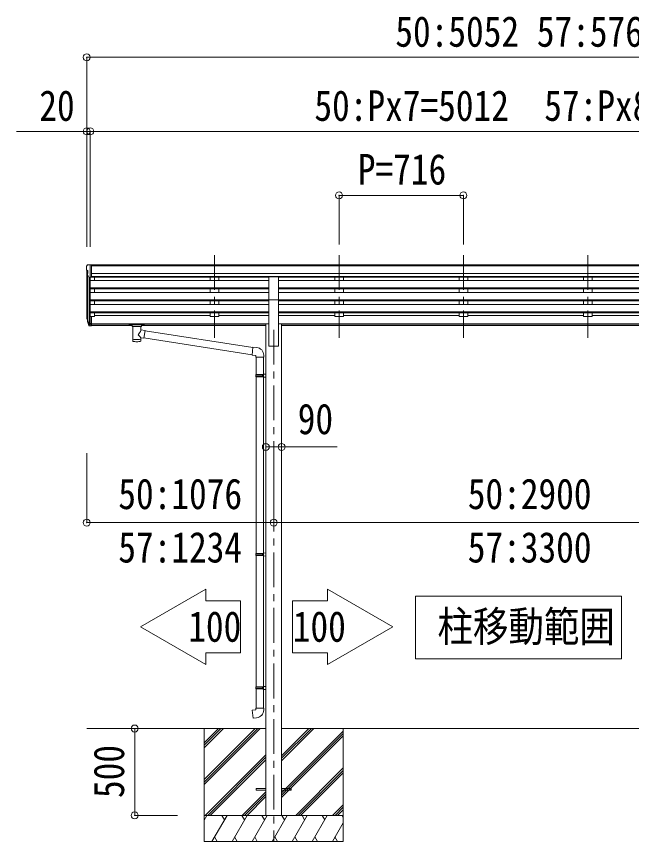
# Model space of a CAD drawing. Units: millimetres, scale not verified. Extents: x -31298 to 11243, y -7760 to 7760.
# Drawn here: x 1556 to 5096, y -5007 to -261 of the extents above; entities that cross this region are included whole.
import ezdxf
from ezdxf.enums import TextEntityAlignment as Align

# ---------------------------------------------------------------- set-up
doc = ezdxf.new("R2010")
doc.units = ezdxf.units.MM
doc.header["$LTSCALE"] = 40
doc.header["$PDMODE"] = 32
doc.header["$PDSIZE"] = 40
doc.linetypes.add('CHAIN1', pattern=[8, 5, -1, 1, -1])
for name, color, linetype, lineweight in [('0-0_0', 7, 'Continuous', 9), ('0-1_本体', 5, 'CHAIN1', 9), ('0-3_ELV2', 4, 'Continuous', 9), ('0-6_OTH_LINE', 6, 'Continuous', 9), ('0-9_OUTLINE', 7, 'Continuous', 9)]:
    doc.layers.add(name, color=color, linetype=linetype, lineweight=lineweight)
doc.styles.add('ＭＳ ゴシック', font='')
doc.styles.get('ＭＳ ゴシック').set_extended_font_data('MS Gothic')

msp = doc.modelspace()

# ---------------------------------------------------------------- linework, layer by layer
at = {"layer": '0-0_0'}
for p, q in [((1960.52, -4357.47), (2991.32, -4357.47)), ((2636.52, -4651.65), (2930.69, -4357.47)), ((2636.52, -4665.79), (2944.84, -4357.47)), ((2636.52, -4679.93), (2958.98, -4357.47)), ((2636.52, -4467.8), (2746.85, -4357.47)), ((2636.52, -4453.66), (2732.7, -4357.47)), ((2636.52, -4439.52), (2718.56, -4357.47)), ((2636.52, -4357.47), (2636.52, -5007.47)), ((3081.72, -4357.47), (5891.32, -4357.47)), ((3081.72, -4543.1), (3267.35, -4357.47)), ((3081.72, -4528.96), (3253.2, -4357.47)), ((3081.72, -4514.82), (3239.06, -4357.47)), ((3436.52, -4357.47), (3436.52, -5007.47)), ((3081.72, -4726.95), (3436.52, -4372.15)), ((3081.72, -4741.09), (3436.52, -4386.29)), ((3083.98, -4752.97), (3436.52, -4400.44)), ((2642.82, -4857.47), (2991.32, -4508.98)), ((2656.97, -4857.47), (2991.32, -4523.13)), ((2671.11, -4857.47), (2991.32, -4537.27)), ((3163.32, -4857.47), (3436.52, -4584.28)), ((3177.47, -4857.47), (3436.52, -4598.43)), ((3191.61, -4857.47), (3436.52, -4612.57)), ((2854.96, -4857.47), (2991.32, -4721.12)), ((2869.1, -4857.47), (2991.32, -4735.26)), ((2883.24, -4857.47), (2991.32, -4749.4)), ((3375.46, -4857.47), (3436.52, -4796.41)), ((3389.6, -4857.47), (3436.52, -4810.56)), ((3403.74, -4857.47), (3436.52, -4824.7)), ((3436.52, -4857.47), (2636.52, -4857.47)), ((2636.52, -4884.98), (2652.39, -4857.47)), ((2681.26, -5007.47), (2767.86, -4857.47)), ((2752.86, -4883.45), (2737.86, -4857.47)), ((2796.73, -5007.47), (2883.33, -4857.47)), ((2868.33, -4883.46), (2853.33, -4857.47)), ((2912.2, -5007.47), (2998.8, -4857.47)), ((2983.8, -4883.45), (2968.8, -4857.47)), ((3027.67, -5007.47), (3114.27, -4857.47)), ((3099.27, -4883.45), (3084.27, -4857.47)), ((3143.14, -5007.47), (3229.74, -4857.47)), ((3214.74, -4883.45), (3199.74, -4857.47)), ((3258.61, -5007.47), (3345.21, -4857.47)), ((3315.21, -4857.47), (3330.21, -4883.45)), ((3430.68, -4857.47), (3436.52, -4867.57)), ((3374.08, -5007.47), (3436.52, -4899.34)), ((2696.26, -4981.49), (2711.26, -5007.47)), ((2811.73, -4981.49), (2826.73, -5007.47)), ((2927.2, -4981.49), (2942.2, -5007.47)), ((3042.67, -4981.49), (3057.67, -5007.47)), ((3158.14, -4981.49), (3173.14, -5007.47)), ((3273.61, -4981.49), (3288.61, -5007.47)), ((3389.08, -4981.49), (3404.08, -5007.47)), ((2636.52, -5007.47), (3436.52, -5007.47))]:
    msp.add_line(p, q, dxfattribs=at)
at = {"layer": '0-1_本体'}
for p, q in [((2696.51, -1633.07), (2696.51, -2110.59)), ((2696.52, -1633.07), (2696.52, -2110.59)), ((3412.51, -1633.07), (3412.51, -2110.59)), ((3412.52, -1633.07), (3412.52, -2110.59)), ((4128.51, -1633.07), (4128.51, -2110.59)), ((4128.52, -1633.07), (4128.52, -2110.59)), ((4844.51, -1633.07), (4844.51, -2110.59)), ((4844.52, -1633.07), (4844.52, -2110.59)), ((3036.52, -2063.91), (3036.52, -5007.47))]:
    msp.add_line(p, q, dxfattribs=at)
at = {"layer": '0-3_ELV2'}
for p, q in [((1958.52, -1698.19), (1958.52, -1698.82)), ((1965.42, -1689.38), (1961.36, -1695.19)), ((1968.52, -1688.82), (1966.18, -1688.96)), ((1968.52, -1688.82), (1987.02, -1688.82)), ((1980.52, -1761.8), (1980.52, -1688.82)), ((1987.02, -1688.82), (1997.02, -1688.9)), ((1987.02, -1760.8), (1987.02, -1688.82)), ((6986.02, -1690.42), (1987.02, -1690.42)), ((6986.02, -1695.64), (1987.02, -1695.64)), ((1997.02, -1690.42), (1997.02, -1688.9)), ((1960.52, -1719.39), (1960.52, -1985.83)), ((1961.05, -1720), (1966.37, -1723.07)), ((1972.89, -1759.99), (1963.89, -1744.39)), ((1965.49, -1747.16), (1965.49, -2012.54)), ((1966.52, -1723.33), (1966.52, -1739.61)), ((6986.02, -1739.17), (1987.02, -1739.17)), ((1974.52, -1761.32), (1974.51, -2030.97)), ((1980.52, -1761.8), (1975.31, -1761.48)), ((1980.52, -1761.8), (1980.51, -1986.2)), ((1980.51, -1780.72), (3009.01, -1780.72)), ((1987.02, -1760.8), (1980.52, -1760.8)), ((6986.02, -1757.02), (1987.02, -1757.02)), ((3009.02, -1760.27), (1987.02, -1760.27)), ((2005.51, -1760.27), (2005.51, -1780.72)), ((2671.51, -1760.27), (2671.51, -1780.72)), ((2721.51, -1760.27), (2721.51, -1780.72)), ((3009.02, -1891.24), (3009.02, -1759.45)), ((3009.02, -1759.45), (3064.02, -1759.45)), ((5909.01, -1780.72), (3064.01, -1780.72)), ((3064.02, -1891.24), (3064.02, -1759.45)), ((5909.02, -1760.27), (3064.02, -1760.27)), ((3387.51, -1760.27), (3387.51, -1780.72)), ((3437.51, -1760.27), (3437.51, -1780.72)), ((4103.51, -1760.27), (4103.51, -1780.72)), ((4153.51, -1760.27), (4153.51, -1780.72)), ((4819.51, -1760.27), (4819.51, -1780.72)), ((4869.51, -1760.27), (4869.51, -1780.72)), ((1980.51, -1822.6), (3009.01, -1822.6)), ((1980.51, -1824.09), (3009.01, -1824.09)), ((1980.51, -1828.41), (3009.01, -1828.41)), ((1980.51, -1849.21), (3009.01, -1849.21)), ((2005.51, -1828.41), (2005.51, -1849.21)), ((2671.51, -1828.41), (2671.51, -1849.21)), ((2721.51, -1828.41), (2721.51, -1849.21)), ((5909.01, -1822.6), (3064.01, -1822.6)), ((5909.01, -1824.09), (3064.01, -1824.09)), ((5909.01, -1828.41), (3064.01, -1828.41)), ((5909.01, -1849.21), (3064.01, -1849.21)), ((3387.51, -1828.41), (3387.51, -1849.21)), ((3437.51, -1828.41), (3437.51, -1849.21)), ((4103.51, -1828.41), (4103.51, -1849.21)), ((4153.51, -1828.41), (4153.51, -1849.21)), ((4819.51, -1828.41), (4819.51, -1849.21)), ((4869.51, -1828.41), (4869.51, -1849.21)), ((1980.51, -1891.09), (3009.01, -1891.09)), ((1980.51, -1892.59), (3009.01, -1892.59)), ((1980.51, -1896.9), (3009.01, -1896.9)), ((2005.51, -1917.7), (2005.51, -1896.9)), ((2671.51, -1896.9), (2671.51, -1917.7)), ((2721.51, -1896.9), (2721.51, -1917.7)), ((3009.02, -1891.24), (3009.02, -2157.47)), ((3009.02, -1891.24), (3064.02, -1891.24)), ((5909.01, -1891.09), (3064.01, -1891.09)), ((5909.01, -1892.59), (3064.01, -1892.59)), ((5909.01, -1896.9), (3064.01, -1896.9)), ((3064.02, -1891.24), (3064.02, -2157.47)), ((3387.51, -1896.9), (3387.51, -1917.7)), ((3437.51, -1896.9), (3437.51, -1917.7)), ((4103.51, -1896.9), (4103.51, -1917.7)), ((4153.51, -1896.9), (4153.51, -1917.7)), ((4819.51, -1896.9), (4819.51, -1917.7)), ((4869.51, -1896.9), (4869.51, -1917.7)), ((1980.51, -1917.7), (3009.01, -1917.7)), ((5909.01, -1917.7), (3064.01, -1917.7)), ((1980.51, -1959.58), (3009.01, -1959.58)), ((1980.51, -1961.08), (3009.01, -1961.08)), ((1980.51, -1965.4), (3009.01, -1965.4)), ((1980.51, -1986.2), (1980.51, -2040.97)), ((1987.01, -1986.2), (1980.51, -1986.2)), ((1987.01, -1986.2), (1987.01, -2040.23)), ((2005.51, -1986.83), (1987.01, -1986.83)), ((2005.51, -1965.4), (2005.51, -1986.83)), ((2005.51, -1981.89), (2671.51, -1981.89)), ((2671.51, -1965.4), (2671.51, -1986.83)), ((2721.51, -1986.83), (2671.51, -1986.83)), ((2721.51, -1965.4), (2721.51, -1986.83)), ((2721.51, -1981.89), (3009.01, -1981.89)), ((5909.01, -1959.58), (3064.01, -1959.58)), ((5909.01, -1961.08), (3064.01, -1961.08)), ((5909.01, -1965.4), (3064.01, -1965.4)), ((3387.51, -1981.89), (3064.01, -1981.89)), ((3387.51, -1965.4), (3387.51, -1986.83)), ((3437.51, -1986.83), (3387.51, -1986.83)), ((3437.51, -1965.4), (3437.51, -1986.83)), ((4103.51, -1981.89), (3437.51, -1981.89)), ((4103.51, -1965.4), (4103.51, -1986.83)), ((4153.51, -1986.83), (4103.51, -1986.83)), ((4153.51, -1965.4), (4153.51, -1986.83)), ((4819.51, -1981.89), (4153.51, -1981.89)), ((4819.51, -1965.4), (4819.51, -1986.83)), ((4869.51, -1986.83), (4819.51, -1986.83)), ((4869.51, -1965.4), (4869.51, -1986.83)), ((5535.51, -1981.89), (4869.51, -1981.89)), ((1961.61, -2000.39), (1965.49, -2008.33)), ((1962.21, -1999.01), (1965.49, -2006.07)), ((1963.92, -2011.66), (1964.26, -2016.07)), ((1964.26, -2016.07), (1973.07, -2039.61)), ((1964.88, -2015.5), (1973.07, -2031.68)), ((1974.08, -2030.55), (1966.33, -2015.15)), ((1980.51, -2031.23), (1975.38, -2031.23)), ((1980.51, -2033.04), (1975.67, -2033.04)), ((1980.51, -2040.97), (1975.67, -2040.97)), ((1987.01, -2026.33), (1980.51, -2026.33)), ((1987.01, -2031.21), (1980.51, -2031.21)), ((1987.01, -2040.23), (1980.51, -2040.23)), ((1987.01, -2028.9), (2991.31, -2028.9)), ((1987.01, -2030.3), (2991.31, -2030.3)), ((2221.01, -2037.99), (1987.01, -2037.99)), ((2991.31, -2037.99), (2275.01, -2037.99)), ((2991.32, -2028.47), (3009.02, -2028.47)), ((2991.32, -2028.47), (2991.32, -4857.47)), ((3081.72, -2028.47), (3064.02, -2028.47)), ((5891.31, -2028.9), (3081.71, -2028.9)), ((5891.31, -2030.3), (3081.71, -2030.3)), ((5891.31, -2037.99), (3081.71, -2037.99)), ((3081.72, -2028.47), (3081.72, -4857.47)), ((3009.02, -2157.47), (3064.02, -2157.47)), ((2936.52, -4702.97), (2936.52, -4711.97)), ((2936.52, -4702.97), (2991.32, -4702.97)), ((2936.52, -4711.97), (2991.32, -4711.97)), ((3081.72, -4702.97), (3136.52, -4702.97)), ((3081.72, -4711.97), (3136.52, -4711.97)), ((3136.52, -4702.97), (3136.52, -4711.97))]:
    msp.add_line(p, q, dxfattribs=at)
for centre, radius, start, end in [((1961.52, -1698.19), 3, 93, 180), ((2160.52, -1698.82), 202, 180, 184.94904), ((1966.24, -1689.96), 1, 93.5, 145), ((1965.42, -1715.63), 6.18, 185.7035, 224.99897), ((1966.49, -1742.89), 3, 94.7167, 210), ((1966.22, -1739.61), 0.3, 274.7167, 0), ((1966.22, -1723.33), 0.3, 0, 60), ((1975.49, -1758.49), 3, 210, 266.5), ((1991.1, -1989.51), 30.41, 187.1552, 198.19734), ((1989.7, -1991.27), 29.53, 186.50806, 197.98144)]:
    msp.add_arc(centre, radius, start, end, dxfattribs=at)
for centre, major_axis, ratio, start_param, end_param in [((2049.17, -1991.7), (-89.06, 1.43), 0.57596, 6.1962358, 6.3678173), ((2048.38, -1985.03), (87.93, 4.42), 0.541684, 3.0659337, 3.2228513), ((1965.23, -2011.66), (1.3, 0), 0.90356, 1.3700892, 3.347195), ((2051.15, -1995.47), (-89.07, 0), 0.90356, 0.2056023, 0.2515348), ((2050.43, -1991.6), (-88.05, 0), 0.90356, 0.2662965, 0.3003836), ((1975.67, -2030.32), (-3, 0), 0.90356, 0.5235988, 1.5707963), ((1975.67, -2038.26), (3, 0), 0.90356, 3.6651914, 4.712389), ((1975.38, -2029.87), (-1.5, 0), 0.90356, 0.5235988, 1.5707963)]:
    msp.add_ellipse(centre, major_axis=major_axis, ratio=ratio, start_param=start_param, end_param=end_param, dxfattribs=at)
at = {"layer": '0-6_OTH_LINE'}
for p, q in [((1960.52, -495.75), (1960.52, -1585.83)), ((1960.52, -495.75), (7012.52, -495.75)), ((1960.52, -922.17), (1556.11, -922.17)), ((1980.51, -922.17), (1980.51, -1585.83)), ((3412.52, -1290.42), (3412.52, -1572.87)), ((3412.52, -1290.42), (4128.52, -1290.42)), ((4128.52, -1290.42), (4128.52, -1572.87)), ((2991.32, -2737.02), (3081.72, -2737.02)), ((1960.52, -3172.45), (1960.52, -2772.45)), ((3036.52, -3172.45), (3036.52, -2772.45)), ((3036.52, -3172.45), (1960.52, -3172.45)), ((5936.52, -3172.45), (3036.52, -3172.45)), ((2236.33, -4357.47), (2483.43, -4357.47)), ((2236.33, -4857.47), (2236.33, -4357.47)), ((2236.33, -4857.47), (2483.43, -4857.47))]:
    msp.add_line(p, q, dxfattribs=at)
at = {"layer": '0-6_OTH_LINE', "lineweight": 18}
msp.add_line((3081.72, -2737.02), (3401.62, -2737.02), dxfattribs=at)
at = {"layer": '0-6_OTH_LINE', "color": 7}
for p, q in [((2645.31, -3555.38), (2645.31, -3622.58)), ((3345.58, -3555.38), (3345.58, -3622.58)), ((3852.97, -3956.38), (3852.97, -3596.38)), ((3852.97, -3596.38), (5037.92, -3596.38)), ((5037.92, -3596.38), (5037.92, -3956.38)), ((2645.31, -3922.18), (2845.71, -3922.18)), ((2645.31, -3922.18), (2645.31, -3989.38)), ((3345.58, -3922.18), (3145.18, -3922.18)), ((3345.58, -3922.18), (3345.58, -3989.38)), ((5037.92, -3956.38), (3852.97, -3956.38))]:
    msp.add_line(p, q, dxfattribs=at)
at = {"layer": '0-6_OTH_LINE'}
msp.add_lwpolyline([(1960.52, -922.17), (1980.51, -922.17), (6992.52, -922.17), (7012.52, -922.17)], dxfattribs=at)
at = {"layer": '0-6_OTH_LINE', "color": 7}
for points in [[(2645.31, -3989.38), (2269.45, -3772.38), (2645.31, -3555.38)], [(3345.58, -3989.38), (3721.44, -3772.38), (3345.58, -3555.38)], [(2645.31, -3622.58), (2845.71, -3622.58), (2845.71, -3922.18)], [(3345.58, -3622.58), (3145.18, -3622.58), (3145.18, -3922.18)]]:
    msp.add_lwpolyline(points, dxfattribs=at)
at = {"layer": '0-6_OTH_LINE'}
for p in [(1960.52, -495.75), (1960.52, -922.17), (1980.51, -922.17), (3412.52, -1290.42), (4128.52, -1290.42), (2991.32, -2737.02), (3081.72, -2737.02), (1960.52, -3172.45), (3036.52, -3172.45), (2236.33, -4357.47), (2236.33, -4857.47)]:
    msp.add_point(p, dxfattribs=at)
at = {"layer": '0-9_OUTLINE'}
for p, q in [((2204.51, -2031.07), (2204.51, -2036.83)), ((2206.51, -2030.41), (2289.51, -2030.41)), ((2206.51, -2032.59), (2289.51, -2032.59)), ((2206.51, -2037.5), (2221.01, -2037.5)), ((2221.01, -2043.14), (2221.01, -2036.59)), ((2275.01, -2043.14), (2275.01, -2036.59)), ((2275.01, -2037.5), (2289.51, -2037.5)), ((2291.51, -2031.07), (2291.51, -2036.83)), ((2225.11, -2044.06), (2225.1, -2129.5)), ((2270.91, -2062.81), (2270.91, -2044.06)), ((2296.13, -2066.71), (2270.91, -2062.8)), ((2296.13, -2066.71), (2289.11, -2111.97)), ((2917.13, -2165.11), (2295.82, -2068.72)), ((2270.93, -2129.5), (2270.91, -2108.83)), ((2270.91, -2109.15), (2289.11, -2111.97)), ((2913.46, -2207.05), (2289.38, -2110.23)), ((2938.13, -2165.07), (2917.29, -2163.25)), ((2933.2, -2220.82), (2979.2, -2220.82)), ((2935.31, -2220.82), (2935.31, -2321.54)), ((2977.31, -2220.82), (2977.31, -2318.98)), ((2979.2, -2220.82), (2979.2, -2209.9)), ((2933.31, -2323.54), (2934.31, -2321.54)), ((2933.31, -2323.54), (2977.31, -2323.54)), ((2933.31, -2323.54), (2933.31, -2331.54)), ((2934.31, -2321.54), (2977.31, -2321.54)), ((2972.84, -2323.54), (2972.41, -2321.54)), ((2975.31, -2319.04), (2991.31, -2318.57)), ((2975.31, -2321.04), (2975.31, -2319.04)), ((2975.31, -2321.04), (2977.31, -2321.04)), ((2991.31, -2318.57), (2991.31, -2336.51)), ((2933.31, -2331.54), (2977.31, -2331.54)), ((2933.31, -2331.54), (2934.31, -2333.54)), ((2934.31, -2333.54), (2977.31, -2333.54)), ((2935.31, -2333.54), (2935.31, -3350.23)), ((2975.31, -2336.04), (2975.31, -2334.04)), ((2975.31, -2336.04), (2991.31, -2336.51)), ((2977.31, -2336.1), (2977.31, -3347.67)), ((2933.31, -3352.23), (2934.31, -3350.23)), ((2933.31, -3352.23), (2977.31, -3352.23)), ((2933.31, -3352.23), (2933.31, -3360.23)), ((2933.31, -3360.23), (2977.31, -3360.23)), ((2933.31, -3360.23), (2934.31, -3362.23)), ((2934.31, -3350.23), (2977.31, -3350.23)), ((2934.31, -3362.23), (2977.31, -3362.23)), ((2935.31, -3362.23), (2935.31, -4117.92)), ((2972.84, -3352.23), (2972.41, -3350.23)), ((2975.31, -3347.73), (2991.31, -3347.26)), ((2975.31, -3349.73), (2975.31, -3347.73)), ((2975.31, -3349.73), (2977.31, -3349.73)), ((2975.31, -3364.73), (2975.31, -3362.73)), ((2975.31, -3364.73), (2991.31, -3365.2)), ((2977.31, -3364.79), (2977.31, -4115.36)), ((2991.31, -3347.26), (2991.31, -3365.2)), ((2933.31, -4119.92), (2934.31, -4117.92)), ((2933.31, -4119.92), (2977.31, -4119.92)), ((2933.31, -4119.92), (2933.31, -4127.92)), ((2933.31, -4127.92), (2977.31, -4127.92)), ((2933.31, -4127.92), (2934.31, -4129.92)), ((2934.31, -4117.92), (2977.31, -4117.92)), ((2972.84, -4119.92), (2972.41, -4117.92)), ((2975.31, -4115.42), (2991.31, -4114.95)), ((2975.31, -4117.42), (2975.31, -4115.42)), ((2975.31, -4117.42), (2977.31, -4117.42)), ((2991.31, -4114.95), (2991.31, -4132.89)), ((2934.31, -4129.92), (2977.31, -4129.92)), ((2935.31, -4129.92), (2935.31, -4239.92)), ((2975.31, -4132.42), (2975.31, -4130.42)), ((2975.31, -4132.42), (2991.31, -4132.89)), ((2977.31, -4132.47), (2977.31, -4239.92)), ((2933.31, -4239.92), (2979.31, -4239.92)), ((2933.31, -4249.92), (2933.31, -4239.92)), ((2979.31, -4239.92), (2979.31, -4250.83))]:
    msp.add_line(p, q, dxfattribs=at)
for points in [[(2204.51, -2031.07), (2204.55, -2030.88), (2204.64, -2030.74), (2204.73, -2030.65), (2204.83, -2030.59), (2204.96, -2030.54), (2205.25, -2030.48), (2205.74, -2030.43), (2206.28, -2030.41), (2206.51, -2030.41)], [(2204.51, -2036.83), (2204.55, -2037.03), (2204.64, -2037.16), (2204.73, -2037.26), (2204.83, -2037.32), (2204.96, -2037.36), (2205.25, -2037.43), (2205.74, -2037.47), (2206.28, -2037.49), (2206.51, -2037.5)], [(2289.51, -2030.41), (2289.87, -2030.41), (2290.4, -2030.44), (2290.85, -2030.49), (2291.15, -2030.57), (2291.32, -2030.67), (2291.44, -2030.8), (2291.51, -2030.98), (2291.51, -2031.07)], [(2289.51, -2037.5), (2289.87, -2037.49), (2290.4, -2037.47), (2290.85, -2037.42), (2291.15, -2037.34), (2291.32, -2037.24), (2291.44, -2037.1), (2291.51, -2036.92), (2291.51, -2036.83)], [(2917.29, -2163.25), (2913.28, -2209.07), (2933.2, -2210.82), (2933.2, -2220.82)], [(2972.84, -2323.54), (2972.84, -2331.54), (2972.41, -2333.54)], [(2975.31, -2334.04), (2977.31, -2334.04), (2977.31, -2321.04)], [(2972.84, -3352.23), (2972.84, -3360.23), (2972.41, -3362.23)], [(2975.31, -3362.73), (2977.31, -3362.73), (2977.31, -3349.73)], [(2972.84, -4119.92), (2972.84, -4127.92), (2972.41, -4129.92)], [(2975.31, -4130.42), (2977.31, -4130.42), (2977.31, -4117.42)], [(2938.24, -4295.66), (2917.4, -4297.48), (2913.39, -4251.66), (2933.31, -4249.92)]]:
    msp.add_lwpolyline(points, dxfattribs=at)
for centre, start, end in [((2934.2, -2209.9), 0, 85), ((2934.31, -4250.83), 275, 0)]:
    msp.add_arc(centre, 45, start, end, dxfattribs=at)
for centre, major_axis, ratio, start_param, end_param in [((2206.51, -2032.81), (2, 0), 0.109601, 3.1415927, 4.712389), ((2248.01, -2036.59), (27, 0), 0.070066, 6.2831853, 9.424778), ((2259.01, -2040.58), (16, 0), 0.361356, 6.2636979, 6.2831853), ((2289.51, -2032.81), (2, 0), 0.109601, 4.712389, 6.2831853), ((2248.01, -2043.06), (27.06, 0), 0.069685, 3.1415927, 6.2831853), ((2248.01, -2089.34), (-22.81, -26.62), 0.234429, 1.6855472, 3.1268519), ((2248.01, -2129.5), (22.92, 0), 0.101955, 3.1415499, 6.2833984), ((2248.01, -2117.06), (22.91, 0), 0.122865, 3.1415927, 6.2831853), ((2250.57, -2086.69), (20.32, -22.25), 0.045535, 0.0389954, 1.3075346)]:
    msp.add_ellipse(centre, major_axis=major_axis, ratio=ratio, start_param=start_param, end_param=end_param, dxfattribs=at)

# ---------------------------------------------------------------- texts
at = {"layer": '0-6_OTH_LINE', "color": 7, "style": 'ＭＳ ゴシック', "width": 0.85}
for s, p in [('50:5052 57:5768', (3736.52, -487.75)), ('20', (1687.43, -914.17)), ('50:Px7=5012  57:Px8=5728', (3270.67, -914.17)), ('P=716', (3520.52, -1280.42)), ('90', (3174.99, -2716.74)), ('50:1076', (2142.11, -3147.8)), ('50:2900', (4153.38, -3147.8)), ('57:1234', (2142.11, -3455.16)), ('57:3300', (4153.38, -3455.16)), ('100', (2544.48, -3911.14)), ('100', (3146.41, -3911.14)), ('柱移動範囲', (3979.47, -3911.14))]:
    msp.add_text(s, height=176, dxfattribs=at).set_placement(p, align=Align.BOTTOM_LEFT)
msp.add_text('500', height=176, rotation=90, dxfattribs=at).set_placement((2228.33, -4757.47), align=Align.BOTTOM_LEFT)

doc.saveas('drawing.dxf')
